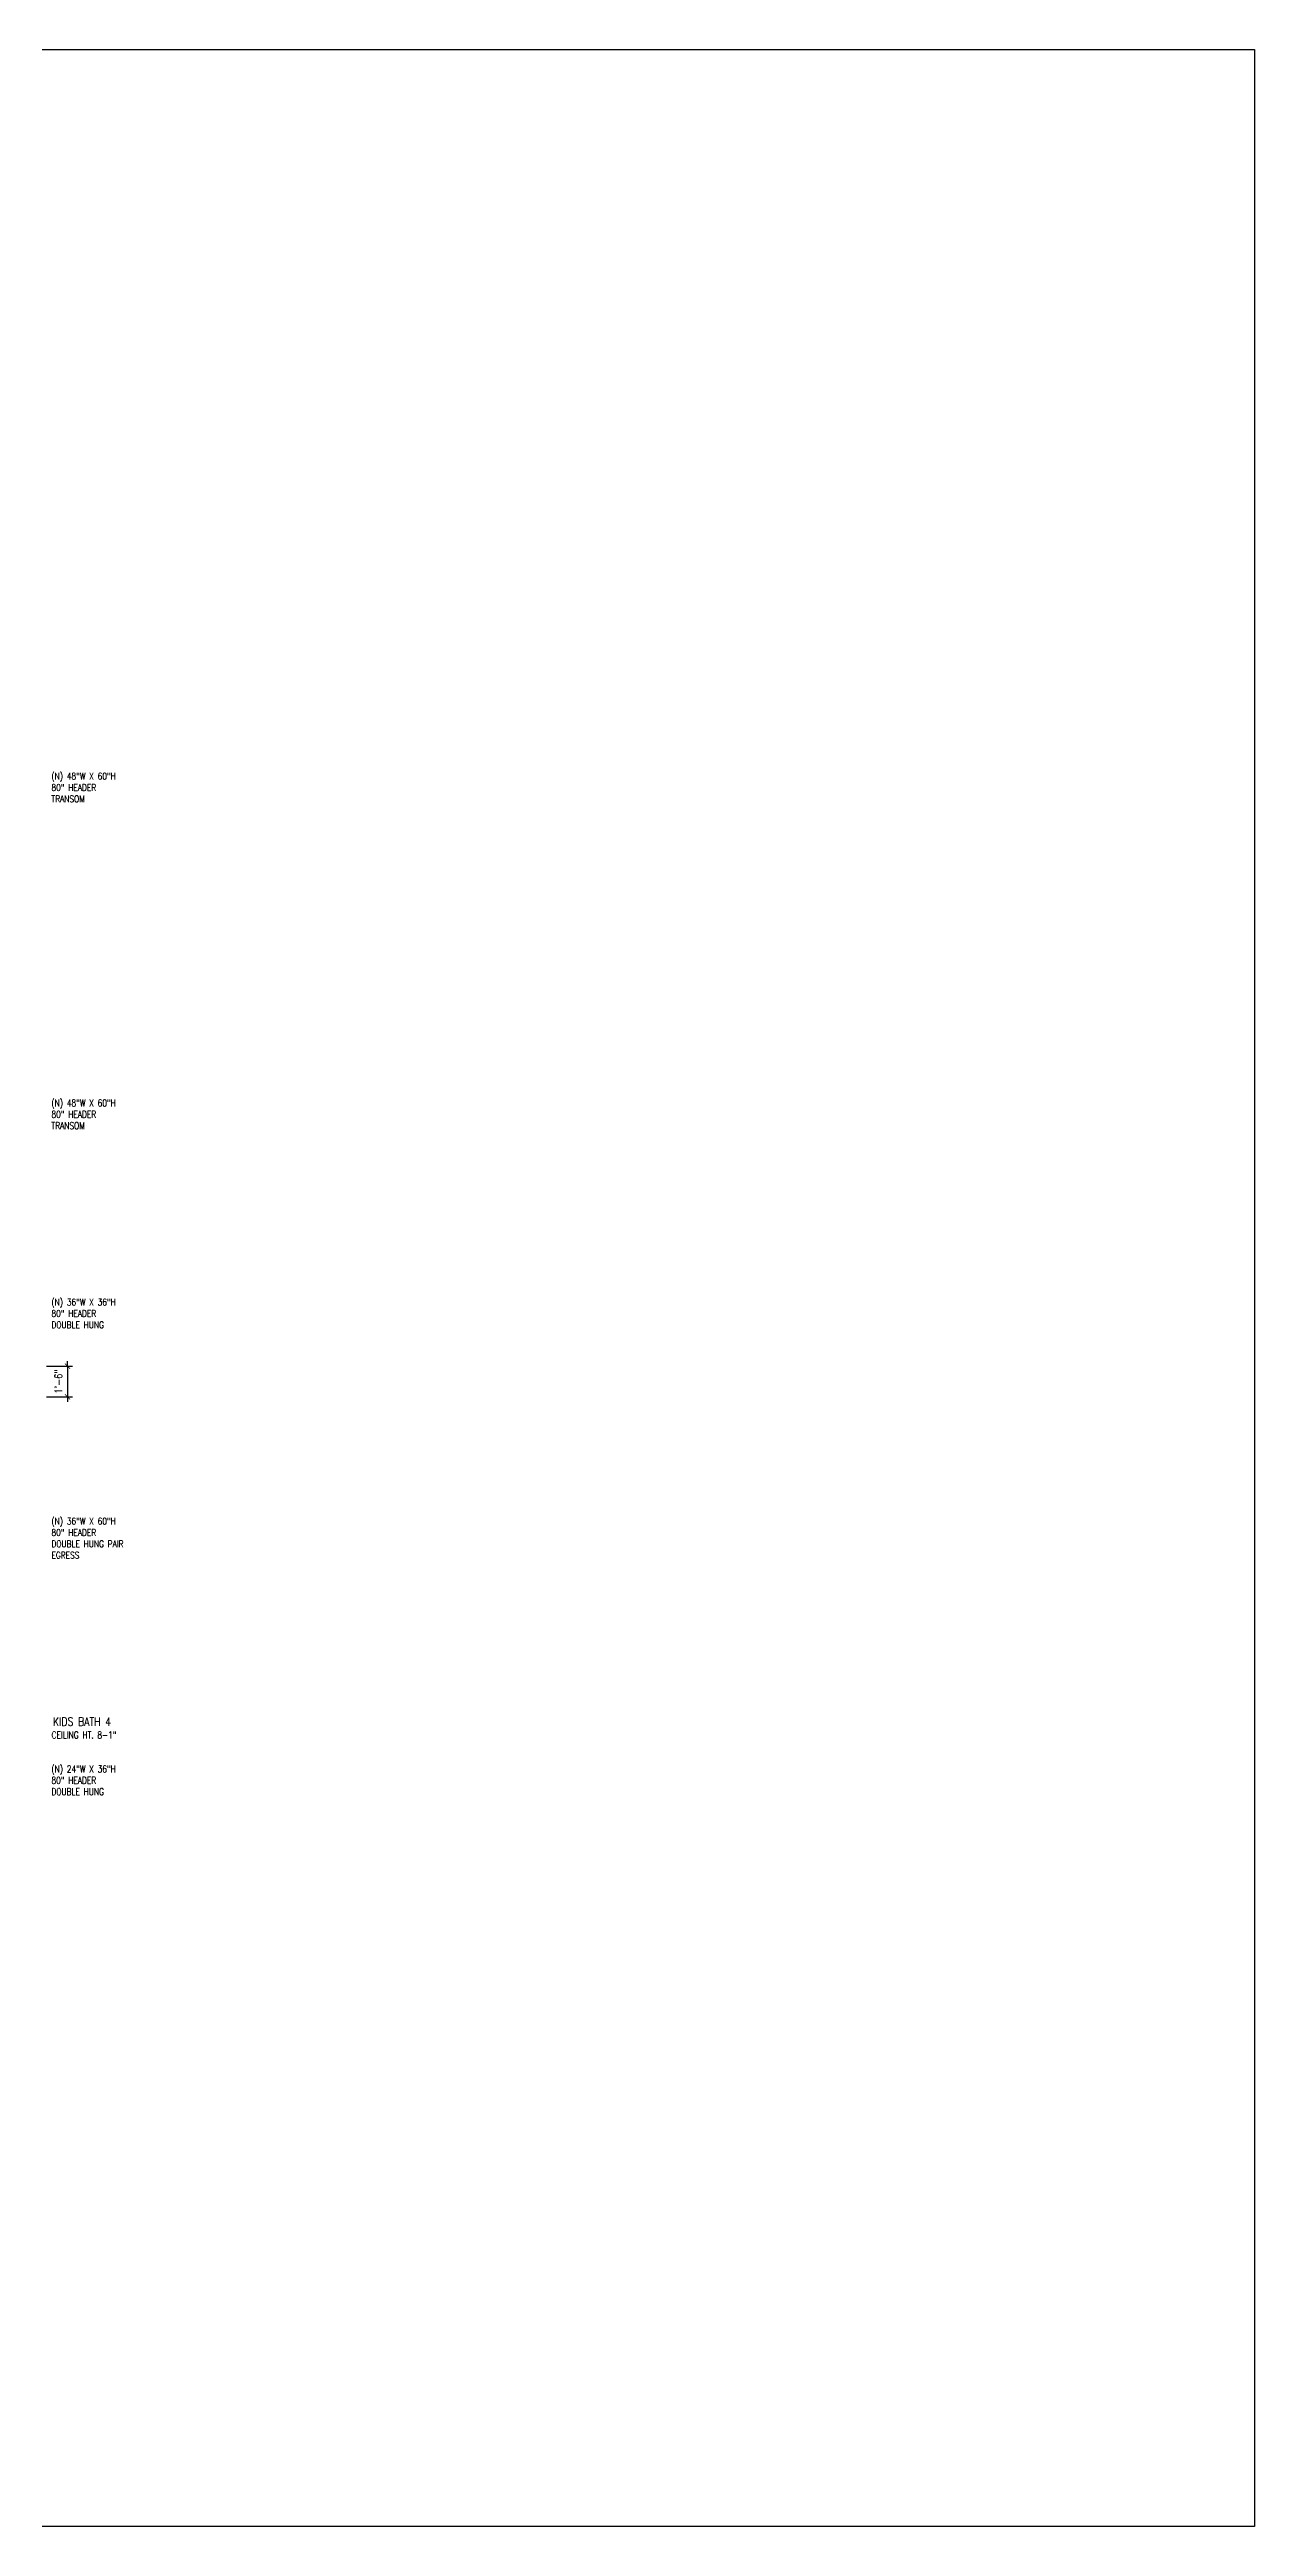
# Model space of a CAD drawing. Header units: inches. Extents: x -1 to 4116, y -71 to 1384.
# Drawn here: x 3408 to 4116, y -71 to 1384 of the extents above; entities that cross this region are included whole.
import ezdxf
from ezdxf.enums import TextEntityAlignment as Align

# ---------------------------------------------------------------- set-up
doc = ezdxf.new("R2010")
doc.units = ezdxf.units.IN
doc.header["$MEASUREMENT"] = 0
doc.layers.get('DEFPOINTS').update_dxf_attribs({"color": 92, "lineweight": 15})
for name, color, linetype in [('A-ANNO - NEW', 3, 'Continuous'), ('A-ANNO-CLNG-HT-NEW', 2, 'Continuous'), ('A-ANNO-ROOMTAG-NEW', 2, 'Continuous'), ('A-DIM-CONS', 2, 'Continuous')]:
    doc.layers.add(name, color=color, linetype=linetype)
doc.styles.add('ccTXT', font='ROMANS.shx', dxfattribs={"width": 0.8})
doc.dimstyles.new('DIM48$0', dxfattribs={"dimscale": 48, "dimtxt": 0.09375, "dimasz": 0.0625, "dimexe": 0.0625, "dimexo": 0.0625, "dimgap": 0.0625, "dimtad": 0, "dimdec": 8, "dimrnd": 0.125, "dimzin": 3, "dimdsep": 46, "dimlunit": 4, "dimtxsty": 'ccTXT', "dimblk": 'ARCHTICK', "dimblk1": 'ARCHTICK', "dimblk2": 'ARCHTICK', "dimsah": 1, "dimcen": 0.09375, "dimdle": 0.0625, "dimclrd": 2, "dimclre": 1, "dimclrt": 256, "dimadec": 0, "dimazin": 0, "dimtfac": 0.6, "dimtdec": 4, "dimtix": 1, "dimtmove": 2, "dimatfit": 3, "dimldrblk": 'ARCHTICK', "dimfxl": 1, "dimtvp": 1, "dimfrac": 2, "dimtolj": 1, "dimtzin": 0, "dimarcsym": 0})

# ---------------------------------------------------------------- blocks, each defined once
blk = doc.blocks.new('_ArchTick')
at = {"color": 0, "linetype": 'ByBlock', "const_width": 0.15}
blk.add_lwpolyline([(-0.5, -0.5), (0.5, 0.5)], dxfattribs=at)
blk = doc.blocks.new('*D577')
at = {"layer": 'A-DIM-CONS', "color": 2, "lineweight": -2, "transparency": 16777216}
for p, q in [((3418.6, 610.4), (3418.6, 613.4)), ((3418.6, 610.4), (3418.6, 592.4)), ((3418.6, 592.4), (3418.6, 589.4))]:
    blk.add_line(p, q, dxfattribs=at)
at = {"layer": 'A-DIM-CONS', "color": 1, "lineweight": -2, "transparency": 16777216}
for p, q in [((3406.2, 610.4), (3421.6, 610.4)), ((3406.2, 592.4), (3421.6, 592.4))]:
    blk.add_line(p, q, dxfattribs=at)
at = {"layer": 'DEFPOINTS', "color": 0, "transparency": 16777216}
for p in [(3403.2, 610.4), (3403.2, 592.4), (3418.6, 592.4)]:
    blk.add_point(p, dxfattribs=at)
at = {"layer": 'A-DIM-CONS', "color": 2, "lineweight": -2, "transparency": 16777216, "xscale": 3, "yscale": 3, "zscale": 3}
for p, rotation in [((3418.6, 610.4), 270), ((3418.6, 592.4), 90)]:
    blk.add_blockref('_ArchTick', p, dxfattribs=dict(at, rotation=rotation))
at = {"layer": 'A-DIM-CONS', "transparency": 16777216, "insert": (3413.3, 601.4), "char_height": 4.5, "attachment_point": 5, "rotation": 90, "style": 'ccTXT'}
blk.add_mtext('\\A1;1\'-6"', dxfattribs=at)

msp = doc.modelspace()

# ---------------------------------------------------------------- linework, layer by layer
msp.add_lwpolyline([(2201.66841261, 1383.90308289), (4116.01263013, 1383.90308289), (4116.01263013, -71.21787006), (2201.66841261, -71.21787006)], close=True)

# ---------------------------------------------------------------- texts
at = {"layer": 'A-ANNO - NEW', "color": 1, "char_height": 4, "width": 50.8144273947, "attachment_point": 4, "style": 'ccTXT'}
for s, insert in [('(N) 48"W X 60"H \\P80" HEADER\\PTRANSOM', (3409.15798868, 950.36544828, 0.27330226)), ('(N) 48"W X 60"H \\P80" HEADER\\PTRANSOM', (3409.15798868, 758.36544828, 0.27330226)), ('(N) 36"W X 36"H \\P80" HEADER\\PDOUBLE HUNG', (3409.15798868, 641.36544828, 0.27330226)), ('(N) 36"W X 60"H \\P80" HEADER\\PDOUBLE HUNG PAIR\\PEGRESS', (3409.15798868, 509.36544828, 0.27330226)), ('(N) 24"W X 36"H \\P80" HEADER\\PDOUBLE HUNG', (3409.15798868, 367.11544828, 0.27330226))]:
    msp.add_mtext(s, dxfattribs=dict(at, insert=insert))
at = {"layer": 'A-ANNO-CLNG-HT-NEW', "style": 'ccTXT', "width": 0.8}
msp.add_text('CEILING HT. 8-1"', height=4, dxfattribs=at).set_placement((3428.33706984, 395.7139929, 0.27330226), align=Align.TOP_CENTER)
at = {"layer": 'A-ANNO-ROOMTAG-NEW', "insert": (3427.11297427, 401.62142336, 0.27330226), "char_height": 5, "width": 59.6256749842, "attachment_point": 5, "style": 'ccTXT'}
msp.add_mtext('KIDS BATH 4', dxfattribs=at)

# ---------------------------------------------------------------- dimensions: what is measured, and where the dimension line sits
at = {"layer": 'A-DIM-CONS'}
dim = msp.add_linear_dim(base=(3418.6236616959, 592.3654482844, 0.2733022636), p1=(3403.1579886795, 610.3654482844, 0.2733022636), p2=(3403.1579886795, 592.3654482844, 0.2733022636), angle=90, dimstyle='DIM48$0', dxfattribs=at)
dim.commit()
dim.dimension.update_dxf_attribs({"geometry": '*D577', "text_midpoint": (3413.2665188387, 601.3654482844, 0.2733022636)})

doc.saveas('drawing.dxf')
